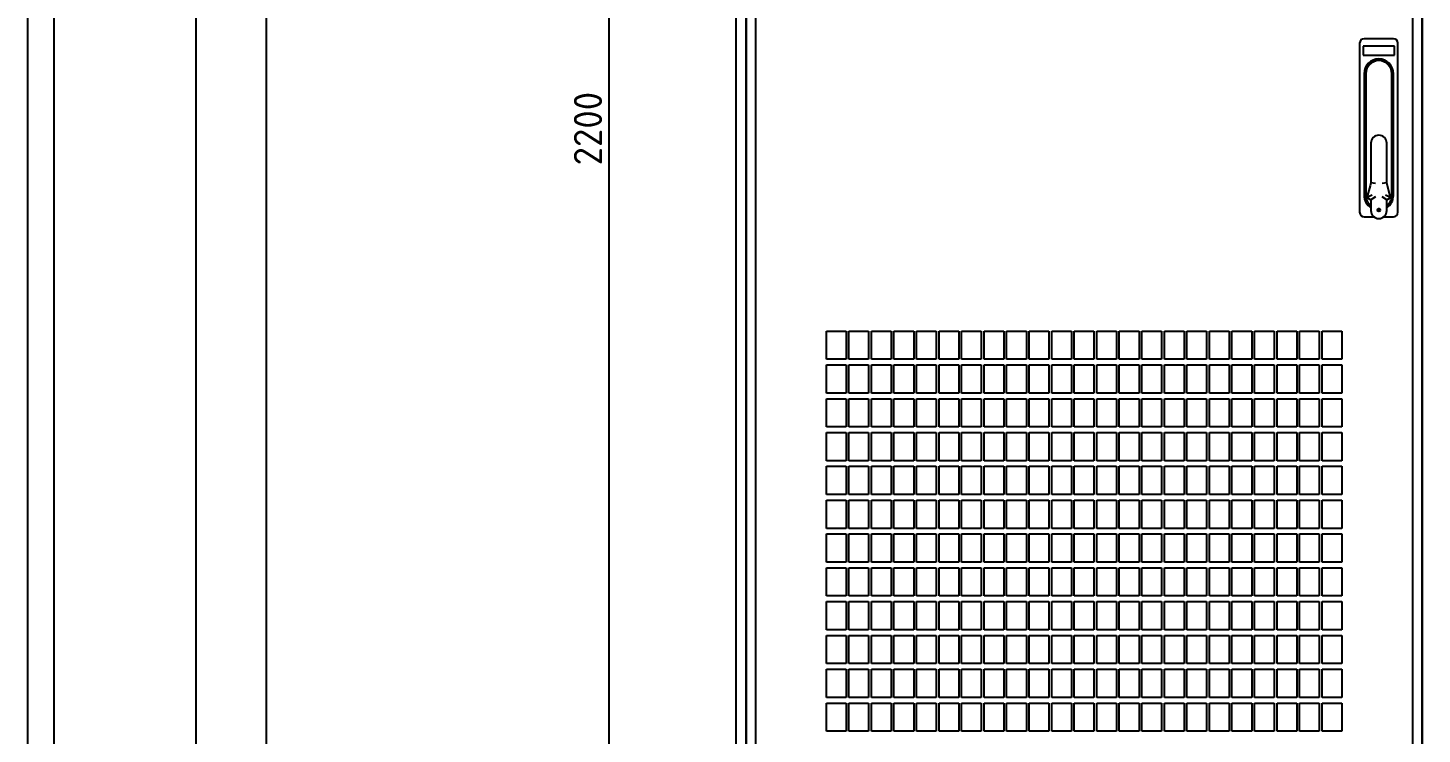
# Model space of a CAD drawing. Header units: inches. Extents: x 0 to 420, y 0 to 297.
# Drawn here: x 0.5 to 99.5, y 152 to 202.1 of the extents above; entities that cross this region are included whole.
import ezdxf
from ezdxf.enums import TextEntityAlignment as Align

# ---------------------------------------------------------------- set-up
doc = ezdxf.new("R2010")
doc.units = ezdxf.units.IN
doc.layers.add('Default', color=7, linetype='Continuous')
doc.layers.add('DV1_Default', color=7, linetype='Continuous')
doc.styles.add('SEACAD_seiso_ttf', font='seiso.ttf', dxfattribs={"height": 2})
doc.dimstyles.new('ISO', dxfattribs={"dimtxt": 2, "dimasz": 2, "dimexe": 1, "dimexo": 0, "dimgap": 1, "dimtad": 1, "dimlfac": 12.5, "dimtxsty": 'SEACAD_seiso_ttf', "dimblk1": '_SE_FILLED', "dimblk2": '_SE_FILLED', "dimsah": 1, "dimcen": 1, "dimclrd": 7, "dimclre": 7, "dimclrt": 7, "dimadec": 0, "dimazin": 0, "dimtfac": 1, "dimtmove": 0, "dimatfit": 3, "dimfxl": 1, "dimtolj": 1, "dimarcsym": 0})

# ---------------------------------------------------------------- blocks, each defined once
blk = doc.blocks.new('SE')
at = {"layer": 'DV1_Default', "color": 7, "linetype": 'Continuous', "ltscale": 25.4}
for p, q in [((50.755, 282.384), (50.755, 107.104)), ((51.475, 282.384), (51.475, 107.104)), ((51.475, 282.384), (51.475, 107.104)), ((51.475, 282.384), (51.475, 107.104)), ((51.475, 282.384), (51.475, 107.104)), ((51.475, 282.384), (51.475, 107.104)), ((51.475, 282.384), (51.475, 123.104)), ((51.475, 107.104), (51.475, 282.384)), ((51.475, 282.384), (51.475, 107.104)), ((51.475, 282.384), (51.475, 107.104)), ((51.475, 282.384), (51.475, 107.104)), ((51.475, 282.384), (51.475, 107.104)), ((51.475, 282.384), (51.475, 107.104)), ((51.475, 282.384), (51.475, 107.104)), ((51.475, 282.384), (51.475, 123.104)), ((51.475, 107.104), (51.475, 282.384)), ((51.475, 282.384), (51.475, 107.104)), ((51.475, 107.104), (51.475, 282.384)), ((51.475, 107.104), (51.475, 282.384)), ((51.475, 107.104), (51.475, 282.384)), ((51.475, 282.384), (51.475, 107.104)), ((51.475, 282.384), (51.475, 107.104)), ((51.475, 282.384), (51.475, 107.104)), ((51.475, 282.384), (51.475, 123.104)), ((51.475, 107.104), (51.475, 282.384)), ((51.475, 282.384), (51.475, 107.104)), ((51.475, 107.104), (51.475, 282.384)), ((99.475, 107.104), (99.475, 282.384)), ((99.475, 282.384), (99.475, 107.104)), ((51.475, 107.104), (51.475, 266.384)), ((51.475, 107.104), (51.475, 266.384)), ((51.475, 107.104), (51.475, 266.384)), ((51.475, 107.104), (51.475, 266.384)), ((51.475, 107.104), (51.475, 266.384)), ((51.475, 107.104), (51.475, 266.384)), ((51.475, 107.104), (51.475, 266.384)), ((51.475, 107.104), (51.475, 266.384)), ((51.475, 107.104), (51.475, 266.384)), ((51.475, 107.104), (51.475, 266.384)), ((51.475, 107.104), (51.475, 266.384)), ((51.475, 107.104), (51.475, 266.384)), ((51.475, 107.104), (51.475, 266.384)), ((51.475, 107.104), (51.475, 266.384)), ((51.475, 107.104), (51.475, 266.384)), ((51.475, 107.104), (51.475, 266.384)), ((51.475, 107.104), (51.475, 266.384)), ((51.475, 107.104), (51.475, 266.384)), ((51.475, 107.104), (51.475, 266.384)), ((99.475, 107.104), (99.475, 266.384)), ((52.155, 112.144), (52.155, 261.344)), ((98.795, 261.344), (98.795, 112.144)), ((95.039, 201.008), (95.039, 189.008)), ((97.439, 201.328), (95.359, 201.328)), ((97.759, 189.008), (97.759, 201.008)), ((97.519, 200.788), (95.279, 200.788)), ((95.279, 200.788), (95.279, 200.148)), ((95.279, 200.148), (97.519, 200.148)), ((97.519, 200.148), (97.519, 200.788)), ((95.359, 198.848), (95.359, 190.208)), ((95.479, 198.848), (95.479, 190.208)), ((97.319, 190.208), (97.319, 198.848)), ((97.439, 190.208), (97.439, 198.848)), ((95.839, 193.913), (95.839, 191.096)), ((96.959, 191.096), (96.959, 193.913)), ((95.839, 191.096), (95.783, 190.889)), ((96.159, 191.054), (95.839, 191.096)), ((96.959, 191.096), (96.639, 191.054)), ((97.014, 190.889), (96.959, 191.096)), ((95.783, 190.889), (95.559, 190.047)), ((95.934, 190.213), (95.559, 190.047)), ((96.159, 190.097), (95.839, 189.902)), ((96.959, 189.902), (96.639, 190.097)), ((97.239, 190.047), (96.863, 190.213)), ((97.239, 190.047), (97.014, 190.889)), ((95.559, 190.047), (95.839, 189.902)), ((95.839, 189.902), (95.839, 189.128)), ((96.959, 189.902), (97.239, 190.047)), ((96.959, 189.128), (96.959, 189.902)), ((95.359, 188.688), (96.052, 188.688)), ((96.745, 188.688), (97.439, 188.688)), ((57.175, 180.584), (58.575, 180.584)), ((57.175, 178.584), (57.175, 180.584)), ((58.575, 180.584), (58.575, 178.584)), ((58.775, 180.584), (60.175, 180.584)), ((58.775, 178.584), (58.775, 180.584)), ((60.175, 180.584), (60.175, 178.584)), ((60.375, 180.584), (61.775, 180.584)), ((60.375, 178.584), (60.375, 180.584)), ((61.775, 180.584), (61.775, 178.584)), ((61.975, 180.584), (63.375, 180.584)), ((61.975, 178.584), (61.975, 180.584)), ((63.375, 180.584), (63.375, 178.584)), ((63.575, 180.584), (64.975, 180.584)), ((63.575, 178.584), (63.575, 180.584)), ((64.975, 180.584), (64.975, 178.584)), ((65.175, 180.584), (66.575, 180.584)), ((65.175, 178.584), (65.175, 180.584)), ((66.575, 180.584), (66.575, 178.584)), ((66.775, 180.584), (68.175, 180.584)), ((66.775, 178.584), (66.775, 180.584)), ((68.175, 180.584), (68.175, 178.584)), ((68.375, 180.584), (69.775, 180.584)), ((68.375, 178.584), (68.375, 180.584)), ((69.775, 180.584), (69.775, 178.584)), ((69.975, 180.584), (71.375, 180.584)), ((69.975, 178.584), (69.975, 180.584)), ((71.375, 180.584), (71.375, 178.584)), ((71.575, 180.584), (72.975, 180.584)), ((71.575, 178.584), (71.575, 180.584)), ((72.975, 180.584), (72.975, 178.584)), ((73.175, 180.584), (74.575, 180.584)), ((73.175, 178.584), (73.175, 180.584)), ((74.575, 180.584), (74.575, 178.584)), ((74.775, 180.584), (76.175, 180.584)), ((74.775, 178.584), (74.775, 180.584)), ((76.175, 180.584), (76.175, 178.584)), ((76.375, 180.584), (77.775, 180.584)), ((76.375, 178.584), (76.375, 180.584)), ((77.775, 180.584), (77.775, 178.584)), ((77.975, 180.584), (79.375, 180.584)), ((77.975, 178.584), (77.975, 180.584)), ((79.375, 180.584), (79.375, 178.584)), ((79.575, 180.584), (80.975, 180.584)), ((79.575, 178.584), (79.575, 180.584)), ((80.975, 180.584), (80.975, 178.584)), ((81.175, 180.584), (82.575, 180.584)), ((81.175, 178.584), (81.175, 180.584)), ((82.575, 180.584), (82.575, 178.584)), ((82.775, 180.584), (84.175, 180.584)), ((82.775, 178.584), (82.775, 180.584)), ((84.175, 180.584), (84.175, 178.584)), ((84.375, 180.584), (85.775, 180.584)), ((84.375, 178.584), (84.375, 180.584)), ((85.775, 180.584), (85.775, 178.584)), ((85.975, 180.584), (87.375, 180.584)), ((85.975, 178.584), (85.975, 180.584)), ((87.375, 180.584), (87.375, 178.584)), ((87.575, 180.584), (88.975, 180.584)), ((87.575, 178.584), (87.575, 180.584)), ((88.975, 180.584), (88.975, 178.584)), ((89.175, 180.584), (90.575, 180.584)), ((89.175, 178.584), (89.175, 180.584)), ((90.575, 180.584), (90.575, 178.584)), ((90.775, 180.584), (92.175, 180.584)), ((90.775, 178.584), (90.775, 180.584)), ((92.175, 180.584), (92.175, 178.584)), ((92.375, 180.584), (93.775, 180.584)), ((92.375, 178.584), (92.375, 180.584)), ((93.775, 180.584), (93.775, 178.584)), ((58.575, 178.584), (57.175, 178.584)), ((60.175, 178.584), (58.775, 178.584)), ((61.775, 178.584), (60.375, 178.584)), ((63.375, 178.584), (61.975, 178.584)), ((64.975, 178.584), (63.575, 178.584)), ((66.575, 178.584), (65.175, 178.584)), ((68.175, 178.584), (66.775, 178.584)), ((69.775, 178.584), (68.375, 178.584)), ((71.375, 178.584), (69.975, 178.584)), ((72.975, 178.584), (71.575, 178.584)), ((74.575, 178.584), (73.175, 178.584)), ((76.175, 178.584), (74.775, 178.584)), ((77.775, 178.584), (76.375, 178.584)), ((79.375, 178.584), (77.975, 178.584)), ((80.975, 178.584), (79.575, 178.584)), ((82.575, 178.584), (81.175, 178.584)), ((84.175, 178.584), (82.775, 178.584)), ((85.775, 178.584), (84.375, 178.584)), ((87.375, 178.584), (85.975, 178.584)), ((88.975, 178.584), (87.575, 178.584)), ((90.575, 178.584), (89.175, 178.584)), ((92.175, 178.584), (90.775, 178.584)), ((93.775, 178.584), (92.375, 178.584)), ((57.175, 178.184), (58.575, 178.184)), ((57.175, 176.184), (57.175, 178.184)), ((58.575, 178.184), (58.575, 176.184)), ((58.775, 178.184), (60.175, 178.184)), ((58.775, 176.184), (58.775, 178.184)), ((60.175, 178.184), (60.175, 176.184)), ((60.375, 178.184), (61.775, 178.184)), ((60.375, 176.184), (60.375, 178.184)), ((61.775, 178.184), (61.775, 176.184)), ((61.975, 178.184), (63.375, 178.184)), ((61.975, 176.184), (61.975, 178.184)), ((63.375, 178.184), (63.375, 176.184)), ((63.575, 178.184), (64.975, 178.184)), ((63.575, 176.184), (63.575, 178.184)), ((64.975, 178.184), (64.975, 176.184)), ((65.175, 178.184), (66.575, 178.184)), ((65.175, 176.184), (65.175, 178.184)), ((66.575, 178.184), (66.575, 176.184)), ((66.775, 178.184), (68.175, 178.184)), ((66.775, 176.184), (66.775, 178.184)), ((68.175, 178.184), (68.175, 176.184)), ((68.375, 178.184), (69.775, 178.184)), ((68.375, 176.184), (68.375, 178.184)), ((69.775, 178.184), (69.775, 176.184)), ((69.975, 178.184), (71.375, 178.184)), ((69.975, 176.184), (69.975, 178.184)), ((71.375, 178.184), (71.375, 176.184)), ((71.575, 178.184), (72.975, 178.184)), ((71.575, 176.184), (71.575, 178.184)), ((72.975, 178.184), (72.975, 176.184)), ((73.175, 178.184), (74.575, 178.184)), ((73.175, 176.184), (73.175, 178.184)), ((74.575, 178.184), (74.575, 176.184)), ((74.775, 178.184), (76.175, 178.184)), ((74.775, 176.184), (74.775, 178.184)), ((76.175, 178.184), (76.175, 176.184)), ((76.375, 178.184), (77.775, 178.184)), ((76.375, 176.184), (76.375, 178.184)), ((77.775, 178.184), (77.775, 176.184)), ((77.975, 178.184), (79.375, 178.184)), ((77.975, 176.184), (77.975, 178.184)), ((79.375, 178.184), (79.375, 176.184)), ((79.575, 178.184), (80.975, 178.184)), ((79.575, 176.184), (79.575, 178.184)), ((80.975, 178.184), (80.975, 176.184)), ((81.175, 178.184), (82.575, 178.184)), ((81.175, 176.184), (81.175, 178.184)), ((82.575, 178.184), (82.575, 176.184)), ((82.775, 178.184), (84.175, 178.184)), ((82.775, 176.184), (82.775, 178.184)), ((84.175, 178.184), (84.175, 176.184)), ((84.375, 178.184), (85.775, 178.184)), ((84.375, 176.184), (84.375, 178.184)), ((85.775, 178.184), (85.775, 176.184)), ((85.975, 178.184), (87.375, 178.184)), ((85.975, 176.184), (85.975, 178.184)), ((87.375, 178.184), (87.375, 176.184)), ((87.575, 178.184), (88.975, 178.184)), ((87.575, 176.184), (87.575, 178.184)), ((88.975, 178.184), (88.975, 176.184)), ((89.175, 178.184), (90.575, 178.184)), ((89.175, 176.184), (89.175, 178.184)), ((90.575, 178.184), (90.575, 176.184)), ((90.775, 178.184), (92.175, 178.184)), ((90.775, 176.184), (90.775, 178.184)), ((92.175, 178.184), (92.175, 176.184)), ((92.375, 178.184), (93.775, 178.184)), ((92.375, 176.184), (92.375, 178.184)), ((93.775, 178.184), (93.775, 176.184)), ((58.575, 176.184), (57.175, 176.184)), ((57.175, 175.784), (58.575, 175.784)), ((57.175, 173.784), (57.175, 175.784)), ((58.575, 175.784), (58.575, 173.784)), ((60.175, 176.184), (58.775, 176.184)), ((58.775, 175.784), (60.175, 175.784)), ((58.775, 173.784), (58.775, 175.784)), ((60.175, 175.784), (60.175, 173.784)), ((61.775, 176.184), (60.375, 176.184)), ((60.375, 175.784), (61.775, 175.784)), ((60.375, 173.784), (60.375, 175.784)), ((61.775, 175.784), (61.775, 173.784)), ((63.375, 176.184), (61.975, 176.184)), ((61.975, 175.784), (63.375, 175.784)), ((61.975, 173.784), (61.975, 175.784)), ((63.375, 175.784), (63.375, 173.784)), ((64.975, 176.184), (63.575, 176.184)), ((63.575, 175.784), (64.975, 175.784)), ((63.575, 173.784), (63.575, 175.784)), ((64.975, 175.784), (64.975, 173.784)), ((66.575, 176.184), (65.175, 176.184)), ((65.175, 175.784), (66.575, 175.784)), ((65.175, 173.784), (65.175, 175.784)), ((66.575, 175.784), (66.575, 173.784)), ((68.175, 176.184), (66.775, 176.184)), ((66.775, 175.784), (68.175, 175.784)), ((66.775, 173.784), (66.775, 175.784)), ((68.175, 175.784), (68.175, 173.784)), ((69.775, 176.184), (68.375, 176.184)), ((68.375, 175.784), (69.775, 175.784)), ((68.375, 173.784), (68.375, 175.784)), ((69.775, 175.784), (69.775, 173.784)), ((71.375, 176.184), (69.975, 176.184)), ((69.975, 175.784), (71.375, 175.784)), ((69.975, 173.784), (69.975, 175.784)), ((71.375, 175.784), (71.375, 173.784)), ((72.975, 176.184), (71.575, 176.184)), ((71.575, 175.784), (72.975, 175.784)), ((71.575, 173.784), (71.575, 175.784)), ((72.975, 175.784), (72.975, 173.784)), ((74.575, 176.184), (73.175, 176.184)), ((73.175, 175.784), (74.575, 175.784)), ((73.175, 173.784), (73.175, 175.784)), ((74.575, 175.784), (74.575, 173.784)), ((76.175, 176.184), (74.775, 176.184)), ((74.775, 175.784), (76.175, 175.784)), ((74.775, 173.784), (74.775, 175.784)), ((76.175, 175.784), (76.175, 173.784)), ((77.775, 176.184), (76.375, 176.184)), ((76.375, 175.784), (77.775, 175.784)), ((76.375, 173.784), (76.375, 175.784)), ((77.775, 175.784), (77.775, 173.784)), ((79.375, 176.184), (77.975, 176.184)), ((77.975, 175.784), (79.375, 175.784)), ((77.975, 173.784), (77.975, 175.784)), ((79.375, 175.784), (79.375, 173.784)), ((80.975, 176.184), (79.575, 176.184)), ((79.575, 175.784), (80.975, 175.784)), ((79.575, 173.784), (79.575, 175.784)), ((80.975, 175.784), (80.975, 173.784)), ((82.575, 176.184), (81.175, 176.184)), ((81.175, 175.784), (82.575, 175.784)), ((81.175, 173.784), (81.175, 175.784)), ((82.575, 175.784), (82.575, 173.784)), ((84.175, 176.184), (82.775, 176.184)), ((82.775, 175.784), (84.175, 175.784)), ((82.775, 173.784), (82.775, 175.784)), ((84.175, 175.784), (84.175, 173.784)), ((85.775, 176.184), (84.375, 176.184)), ((84.375, 175.784), (85.775, 175.784)), ((84.375, 173.784), (84.375, 175.784)), ((85.775, 175.784), (85.775, 173.784)), ((87.375, 176.184), (85.975, 176.184)), ((85.975, 175.784), (87.375, 175.784)), ((85.975, 173.784), (85.975, 175.784)), ((87.375, 175.784), (87.375, 173.784)), ((88.975, 176.184), (87.575, 176.184)), ((87.575, 175.784), (88.975, 175.784)), ((87.575, 173.784), (87.575, 175.784)), ((88.975, 175.784), (88.975, 173.784)), ((90.575, 176.184), (89.175, 176.184)), ((89.175, 175.784), (90.575, 175.784)), ((89.175, 173.784), (89.175, 175.784)), ((90.575, 175.784), (90.575, 173.784)), ((92.175, 176.184), (90.775, 176.184)), ((90.775, 175.784), (92.175, 175.784)), ((90.775, 173.784), (90.775, 175.784)), ((92.175, 175.784), (92.175, 173.784)), ((93.775, 176.184), (92.375, 176.184)), ((92.375, 175.784), (93.775, 175.784)), ((92.375, 173.784), (92.375, 175.784)), ((93.775, 175.784), (93.775, 173.784)), ((58.575, 173.784), (57.175, 173.784)), ((57.175, 173.384), (58.575, 173.384)), ((57.175, 171.384), (57.175, 173.384)), ((58.575, 173.384), (58.575, 171.384)), ((60.175, 173.784), (58.775, 173.784)), ((58.775, 173.384), (60.175, 173.384)), ((58.775, 171.384), (58.775, 173.384)), ((60.175, 173.384), (60.175, 171.384)), ((61.775, 173.784), (60.375, 173.784)), ((60.375, 173.384), (61.775, 173.384)), ((60.375, 171.384), (60.375, 173.384)), ((61.775, 173.384), (61.775, 171.384)), ((63.375, 173.784), (61.975, 173.784)), ((61.975, 173.384), (63.375, 173.384)), ((61.975, 171.384), (61.975, 173.384)), ((63.375, 173.384), (63.375, 171.384)), ((64.975, 173.784), (63.575, 173.784)), ((63.575, 173.384), (64.975, 173.384)), ((63.575, 171.384), (63.575, 173.384)), ((64.975, 173.384), (64.975, 171.384)), ((66.575, 173.784), (65.175, 173.784)), ((65.175, 173.384), (66.575, 173.384)), ((65.175, 171.384), (65.175, 173.384)), ((66.575, 173.384), (66.575, 171.384)), ((68.175, 173.784), (66.775, 173.784)), ((66.775, 173.384), (68.175, 173.384)), ((66.775, 171.384), (66.775, 173.384)), ((68.175, 173.384), (68.175, 171.384)), ((69.775, 173.784), (68.375, 173.784)), ((68.375, 173.384), (69.775, 173.384)), ((68.375, 171.384), (68.375, 173.384)), ((69.775, 173.384), (69.775, 171.384)), ((71.375, 173.784), (69.975, 173.784)), ((69.975, 173.384), (71.375, 173.384)), ((69.975, 171.384), (69.975, 173.384)), ((71.375, 173.384), (71.375, 171.384)), ((72.975, 173.784), (71.575, 173.784)), ((71.575, 173.384), (72.975, 173.384)), ((71.575, 171.384), (71.575, 173.384)), ((72.975, 173.384), (72.975, 171.384)), ((74.575, 173.784), (73.175, 173.784)), ((73.175, 173.384), (74.575, 173.384)), ((73.175, 171.384), (73.175, 173.384)), ((74.575, 173.384), (74.575, 171.384)), ((76.175, 173.784), (74.775, 173.784)), ((74.775, 173.384), (76.175, 173.384)), ((74.775, 171.384), (74.775, 173.384)), ((76.175, 173.384), (76.175, 171.384)), ((77.775, 173.784), (76.375, 173.784)), ((76.375, 173.384), (77.775, 173.384)), ((76.375, 171.384), (76.375, 173.384)), ((77.775, 173.384), (77.775, 171.384)), ((79.375, 173.784), (77.975, 173.784)), ((77.975, 173.384), (79.375, 173.384)), ((77.975, 171.384), (77.975, 173.384)), ((79.375, 173.384), (79.375, 171.384)), ((80.975, 173.784), (79.575, 173.784)), ((79.575, 173.384), (80.975, 173.384)), ((79.575, 171.384), (79.575, 173.384)), ((80.975, 173.384), (80.975, 171.384)), ((82.575, 173.784), (81.175, 173.784)), ((81.175, 173.384), (82.575, 173.384)), ((81.175, 171.384), (81.175, 173.384)), ((82.575, 173.384), (82.575, 171.384)), ((84.175, 173.784), (82.775, 173.784)), ((82.775, 173.384), (84.175, 173.384)), ((82.775, 171.384), (82.775, 173.384)), ((84.175, 173.384), (84.175, 171.384)), ((85.775, 173.784), (84.375, 173.784)), ((84.375, 173.384), (85.775, 173.384)), ((84.375, 171.384), (84.375, 173.384)), ((85.775, 173.384), (85.775, 171.384)), ((87.375, 173.784), (85.975, 173.784)), ((85.975, 173.384), (87.375, 173.384)), ((85.975, 171.384), (85.975, 173.384)), ((87.375, 173.384), (87.375, 171.384)), ((88.975, 173.784), (87.575, 173.784)), ((87.575, 173.384), (88.975, 173.384)), ((87.575, 171.384), (87.575, 173.384)), ((88.975, 173.384), (88.975, 171.384)), ((90.575, 173.784), (89.175, 173.784)), ((89.175, 173.384), (90.575, 173.384)), ((89.175, 171.384), (89.175, 173.384)), ((90.575, 173.384), (90.575, 171.384)), ((92.175, 173.784), (90.775, 173.784)), ((90.775, 173.384), (92.175, 173.384)), ((90.775, 171.384), (90.775, 173.384)), ((92.175, 173.384), (92.175, 171.384)), ((93.775, 173.784), (92.375, 173.784)), ((92.375, 173.384), (93.775, 173.384)), ((92.375, 171.384), (92.375, 173.384)), ((93.775, 173.384), (93.775, 171.384)), ((58.575, 171.384), (57.175, 171.384)), ((60.175, 171.384), (58.775, 171.384)), ((61.775, 171.384), (60.375, 171.384)), ((63.375, 171.384), (61.975, 171.384)), ((64.975, 171.384), (63.575, 171.384)), ((66.575, 171.384), (65.175, 171.384)), ((68.175, 171.384), (66.775, 171.384)), ((69.775, 171.384), (68.375, 171.384)), ((71.375, 171.384), (69.975, 171.384)), ((72.975, 171.384), (71.575, 171.384)), ((74.575, 171.384), (73.175, 171.384)), ((76.175, 171.384), (74.775, 171.384)), ((77.775, 171.384), (76.375, 171.384)), ((79.375, 171.384), (77.975, 171.384)), ((80.975, 171.384), (79.575, 171.384)), ((82.575, 171.384), (81.175, 171.384)), ((84.175, 171.384), (82.775, 171.384)), ((85.775, 171.384), (84.375, 171.384)), ((87.375, 171.384), (85.975, 171.384)), ((88.975, 171.384), (87.575, 171.384)), ((90.575, 171.384), (89.175, 171.384)), ((92.175, 171.384), (90.775, 171.384)), ((93.775, 171.384), (92.375, 171.384)), ((57.175, 170.984), (58.575, 170.984)), ((57.175, 168.984), (57.175, 170.984)), ((58.575, 170.984), (58.575, 168.984)), ((58.775, 170.984), (60.175, 170.984)), ((58.775, 168.984), (58.775, 170.984)), ((60.175, 170.984), (60.175, 168.984)), ((60.375, 170.984), (61.775, 170.984)), ((60.375, 168.984), (60.375, 170.984)), ((61.775, 170.984), (61.775, 168.984)), ((61.975, 170.984), (63.375, 170.984)), ((61.975, 168.984), (61.975, 170.984)), ((63.375, 170.984), (63.375, 168.984)), ((63.575, 170.984), (64.975, 170.984)), ((63.575, 168.984), (63.575, 170.984)), ((64.975, 170.984), (64.975, 168.984)), ((65.175, 170.984), (66.575, 170.984)), ((65.175, 168.984), (65.175, 170.984)), ((66.575, 170.984), (66.575, 168.984)), ((66.775, 170.984), (68.175, 170.984)), ((66.775, 168.984), (66.775, 170.984)), ((68.175, 170.984), (68.175, 168.984)), ((68.375, 170.984), (69.775, 170.984)), ((68.375, 168.984), (68.375, 170.984)), ((69.775, 170.984), (69.775, 168.984)), ((69.975, 170.984), (71.375, 170.984)), ((69.975, 168.984), (69.975, 170.984)), ((71.375, 170.984), (71.375, 168.984)), ((71.575, 170.984), (72.975, 170.984)), ((71.575, 168.984), (71.575, 170.984)), ((72.975, 170.984), (72.975, 168.984)), ((73.175, 170.984), (74.575, 170.984)), ((73.175, 168.984), (73.175, 170.984)), ((74.575, 170.984), (74.575, 168.984)), ((74.775, 170.984), (76.175, 170.984)), ((74.775, 168.984), (74.775, 170.984)), ((76.175, 170.984), (76.175, 168.984)), ((76.375, 170.984), (77.775, 170.984)), ((76.375, 168.984), (76.375, 170.984)), ((77.775, 170.984), (77.775, 168.984)), ((77.975, 170.984), (79.375, 170.984)), ((77.975, 168.984), (77.975, 170.984)), ((79.375, 170.984), (79.375, 168.984)), ((79.575, 170.984), (80.975, 170.984)), ((79.575, 168.984), (79.575, 170.984)), ((80.975, 170.984), (80.975, 168.984)), ((81.175, 170.984), (82.575, 170.984)), ((81.175, 168.984), (81.175, 170.984)), ((82.575, 170.984), (82.575, 168.984)), ((82.775, 170.984), (84.175, 170.984)), ((82.775, 168.984), (82.775, 170.984)), ((84.175, 170.984), (84.175, 168.984)), ((84.375, 170.984), (85.775, 170.984)), ((84.375, 168.984), (84.375, 170.984)), ((85.775, 170.984), (85.775, 168.984)), ((85.975, 170.984), (87.375, 170.984)), ((85.975, 168.984), (85.975, 170.984)), ((87.375, 170.984), (87.375, 168.984)), ((87.575, 170.984), (88.975, 170.984)), ((87.575, 168.984), (87.575, 170.984)), ((88.975, 170.984), (88.975, 168.984)), ((89.175, 170.984), (90.575, 170.984)), ((89.175, 168.984), (89.175, 170.984)), ((90.575, 170.984), (90.575, 168.984)), ((90.775, 170.984), (92.175, 170.984)), ((90.775, 168.984), (90.775, 170.984)), ((92.175, 170.984), (92.175, 168.984)), ((92.375, 170.984), (93.775, 170.984)), ((92.375, 168.984), (92.375, 170.984)), ((93.775, 170.984), (93.775, 168.984)), ((58.575, 168.984), (57.175, 168.984)), ((57.175, 168.584), (58.575, 168.584)), ((57.175, 166.584), (57.175, 168.584)), ((58.575, 168.584), (58.575, 166.584)), ((60.175, 168.984), (58.775, 168.984)), ((58.775, 168.584), (60.175, 168.584)), ((58.775, 166.584), (58.775, 168.584)), ((60.175, 168.584), (60.175, 166.584)), ((61.775, 168.984), (60.375, 168.984)), ((60.375, 168.584), (61.775, 168.584)), ((60.375, 166.584), (60.375, 168.584)), ((61.775, 168.584), (61.775, 166.584)), ((63.375, 168.984), (61.975, 168.984)), ((61.975, 168.584), (63.375, 168.584)), ((61.975, 166.584), (61.975, 168.584)), ((63.375, 168.584), (63.375, 166.584)), ((64.975, 168.984), (63.575, 168.984)), ((63.575, 168.584), (64.975, 168.584)), ((63.575, 166.584), (63.575, 168.584)), ((64.975, 168.584), (64.975, 166.584)), ((66.575, 168.984), (65.175, 168.984)), ((65.175, 168.584), (66.575, 168.584)), ((65.175, 166.584), (65.175, 168.584)), ((66.575, 168.584), (66.575, 166.584)), ((68.175, 168.984), (66.775, 168.984)), ((66.775, 168.584), (68.175, 168.584)), ((66.775, 166.584), (66.775, 168.584)), ((68.175, 168.584), (68.175, 166.584)), ((69.775, 168.984), (68.375, 168.984)), ((68.375, 168.584), (69.775, 168.584)), ((68.375, 166.584), (68.375, 168.584)), ((69.775, 168.584), (69.775, 166.584)), ((71.375, 168.984), (69.975, 168.984)), ((69.975, 168.584), (71.375, 168.584)), ((69.975, 166.584), (69.975, 168.584)), ((71.375, 168.584), (71.375, 166.584)), ((72.975, 168.984), (71.575, 168.984)), ((71.575, 168.584), (72.975, 168.584)), ((71.575, 166.584), (71.575, 168.584)), ((72.975, 168.584), (72.975, 166.584)), ((74.575, 168.984), (73.175, 168.984)), ((73.175, 168.584), (74.575, 168.584)), ((73.175, 166.584), (73.175, 168.584)), ((74.575, 168.584), (74.575, 166.584)), ((76.175, 168.984), (74.775, 168.984)), ((74.775, 168.584), (76.175, 168.584)), ((74.775, 166.584), (74.775, 168.584)), ((76.175, 168.584), (76.175, 166.584)), ((77.775, 168.984), (76.375, 168.984)), ((76.375, 168.584), (77.775, 168.584)), ((76.375, 166.584), (76.375, 168.584)), ((77.775, 168.584), (77.775, 166.584)), ((79.375, 168.984), (77.975, 168.984)), ((77.975, 168.584), (79.375, 168.584)), ((77.975, 166.584), (77.975, 168.584)), ((79.375, 168.584), (79.375, 166.584)), ((80.975, 168.984), (79.575, 168.984)), ((79.575, 168.584), (80.975, 168.584)), ((79.575, 166.584), (79.575, 168.584)), ((80.975, 168.584), (80.975, 166.584)), ((82.575, 168.984), (81.175, 168.984)), ((81.175, 168.584), (82.575, 168.584)), ((81.175, 166.584), (81.175, 168.584)), ((82.575, 168.584), (82.575, 166.584)), ((84.175, 168.984), (82.775, 168.984)), ((82.775, 168.584), (84.175, 168.584)), ((82.775, 166.584), (82.775, 168.584)), ((84.175, 168.584), (84.175, 166.584)), ((85.775, 168.984), (84.375, 168.984)), ((84.375, 168.584), (85.775, 168.584)), ((84.375, 166.584), (84.375, 168.584)), ((85.775, 168.584), (85.775, 166.584)), ((87.375, 168.984), (85.975, 168.984)), ((85.975, 168.584), (87.375, 168.584)), ((85.975, 166.584), (85.975, 168.584)), ((87.375, 168.584), (87.375, 166.584)), ((88.975, 168.984), (87.575, 168.984)), ((87.575, 168.584), (88.975, 168.584)), ((87.575, 166.584), (87.575, 168.584)), ((88.975, 168.584), (88.975, 166.584)), ((90.575, 168.984), (89.175, 168.984)), ((89.175, 168.584), (90.575, 168.584)), ((89.175, 166.584), (89.175, 168.584)), ((90.575, 168.584), (90.575, 166.584)), ((92.175, 168.984), (90.775, 168.984)), ((90.775, 168.584), (92.175, 168.584)), ((90.775, 166.584), (90.775, 168.584)), ((92.175, 168.584), (92.175, 166.584)), ((93.775, 168.984), (92.375, 168.984)), ((92.375, 168.584), (93.775, 168.584)), ((92.375, 166.584), (92.375, 168.584)), ((93.775, 168.584), (93.775, 166.584)), ((58.575, 166.584), (57.175, 166.584)), ((60.175, 166.584), (58.775, 166.584)), ((61.775, 166.584), (60.375, 166.584)), ((63.375, 166.584), (61.975, 166.584)), ((64.975, 166.584), (63.575, 166.584)), ((66.575, 166.584), (65.175, 166.584)), ((68.175, 166.584), (66.775, 166.584)), ((69.775, 166.584), (68.375, 166.584)), ((71.375, 166.584), (69.975, 166.584)), ((72.975, 166.584), (71.575, 166.584)), ((74.575, 166.584), (73.175, 166.584)), ((76.175, 166.584), (74.775, 166.584)), ((77.775, 166.584), (76.375, 166.584)), ((79.375, 166.584), (77.975, 166.584)), ((80.975, 166.584), (79.575, 166.584)), ((82.575, 166.584), (81.175, 166.584)), ((84.175, 166.584), (82.775, 166.584)), ((85.775, 166.584), (84.375, 166.584)), ((87.375, 166.584), (85.975, 166.584)), ((88.975, 166.584), (87.575, 166.584)), ((90.575, 166.584), (89.175, 166.584)), ((92.175, 166.584), (90.775, 166.584)), ((93.775, 166.584), (92.375, 166.584)), ((57.175, 166.184), (58.575, 166.184)), ((57.175, 164.184), (57.175, 166.184)), ((58.575, 166.184), (58.575, 164.184)), ((58.775, 166.184), (60.175, 166.184)), ((58.775, 164.184), (58.775, 166.184)), ((60.175, 166.184), (60.175, 164.184)), ((60.375, 166.184), (61.775, 166.184)), ((60.375, 164.184), (60.375, 166.184)), ((61.775, 166.184), (61.775, 164.184)), ((61.975, 166.184), (63.375, 166.184)), ((61.975, 164.184), (61.975, 166.184)), ((63.375, 166.184), (63.375, 164.184)), ((63.575, 166.184), (64.975, 166.184)), ((63.575, 164.184), (63.575, 166.184)), ((64.975, 166.184), (64.975, 164.184)), ((65.175, 166.184), (66.575, 166.184)), ((65.175, 164.184), (65.175, 166.184)), ((66.575, 166.184), (66.575, 164.184)), ((66.775, 166.184), (68.175, 166.184)), ((66.775, 164.184), (66.775, 166.184)), ((68.175, 166.184), (68.175, 164.184)), ((68.375, 166.184), (69.775, 166.184)), ((68.375, 164.184), (68.375, 166.184)), ((69.775, 166.184), (69.775, 164.184)), ((69.975, 166.184), (71.375, 166.184)), ((69.975, 164.184), (69.975, 166.184)), ((71.375, 166.184), (71.375, 164.184)), ((71.575, 166.184), (72.975, 166.184)), ((71.575, 164.184), (71.575, 166.184)), ((72.975, 166.184), (72.975, 164.184)), ((73.175, 166.184), (74.575, 166.184)), ((73.175, 164.184), (73.175, 166.184)), ((74.575, 166.184), (74.575, 164.184)), ((74.775, 166.184), (76.175, 166.184)), ((74.775, 164.184), (74.775, 166.184)), ((76.175, 166.184), (76.175, 164.184)), ((76.375, 166.184), (77.775, 166.184)), ((76.375, 164.184), (76.375, 166.184)), ((77.775, 166.184), (77.775, 164.184)), ((77.975, 166.184), (79.375, 166.184)), ((77.975, 164.184), (77.975, 166.184)), ((79.375, 166.184), (79.375, 164.184)), ((79.575, 166.184), (80.975, 166.184)), ((79.575, 164.184), (79.575, 166.184)), ((80.975, 166.184), (80.975, 164.184)), ((81.175, 166.184), (82.575, 166.184)), ((81.175, 164.184), (81.175, 166.184)), ((82.575, 166.184), (82.575, 164.184)), ((82.775, 166.184), (84.175, 166.184)), ((82.775, 164.184), (82.775, 166.184)), ((84.175, 166.184), (84.175, 164.184)), ((84.375, 166.184), (85.775, 166.184)), ((84.375, 164.184), (84.375, 166.184)), ((85.775, 166.184), (85.775, 164.184)), ((85.975, 166.184), (87.375, 166.184)), ((85.975, 164.184), (85.975, 166.184)), ((87.375, 166.184), (87.375, 164.184)), ((87.575, 166.184), (88.975, 166.184)), ((87.575, 164.184), (87.575, 166.184)), ((88.975, 166.184), (88.975, 164.184)), ((89.175, 166.184), (90.575, 166.184)), ((89.175, 164.184), (89.175, 166.184)), ((90.575, 166.184), (90.575, 164.184)), ((90.775, 166.184), (92.175, 166.184)), ((90.775, 164.184), (90.775, 166.184)), ((92.175, 166.184), (92.175, 164.184)), ((92.375, 166.184), (93.775, 166.184)), ((92.375, 164.184), (92.375, 166.184)), ((93.775, 166.184), (93.775, 164.184)), ((58.575, 164.184), (57.175, 164.184)), ((57.175, 163.784), (58.575, 163.784)), ((57.175, 161.784), (57.175, 163.784)), ((58.575, 163.784), (58.575, 161.784)), ((60.175, 164.184), (58.775, 164.184)), ((58.775, 163.784), (60.175, 163.784)), ((58.775, 161.784), (58.775, 163.784)), ((60.175, 163.784), (60.175, 161.784)), ((61.775, 164.184), (60.375, 164.184)), ((60.375, 163.784), (61.775, 163.784)), ((60.375, 161.784), (60.375, 163.784)), ((61.775, 163.784), (61.775, 161.784)), ((63.375, 164.184), (61.975, 164.184)), ((61.975, 163.784), (63.375, 163.784)), ((61.975, 161.784), (61.975, 163.784)), ((63.375, 163.784), (63.375, 161.784)), ((64.975, 164.184), (63.575, 164.184)), ((63.575, 163.784), (64.975, 163.784)), ((63.575, 161.784), (63.575, 163.784)), ((64.975, 163.784), (64.975, 161.784)), ((66.575, 164.184), (65.175, 164.184)), ((65.175, 163.784), (66.575, 163.784)), ((65.175, 161.784), (65.175, 163.784)), ((66.575, 163.784), (66.575, 161.784)), ((68.175, 164.184), (66.775, 164.184)), ((66.775, 163.784), (68.175, 163.784)), ((66.775, 161.784), (66.775, 163.784)), ((68.175, 163.784), (68.175, 161.784)), ((69.775, 164.184), (68.375, 164.184)), ((68.375, 163.784), (69.775, 163.784)), ((68.375, 161.784), (68.375, 163.784)), ((69.775, 163.784), (69.775, 161.784)), ((71.375, 164.184), (69.975, 164.184)), ((69.975, 163.784), (71.375, 163.784)), ((69.975, 161.784), (69.975, 163.784)), ((71.375, 163.784), (71.375, 161.784)), ((72.975, 164.184), (71.575, 164.184)), ((71.575, 163.784), (72.975, 163.784)), ((71.575, 161.784), (71.575, 163.784)), ((72.975, 163.784), (72.975, 161.784)), ((74.575, 164.184), (73.175, 164.184)), ((73.175, 163.784), (74.575, 163.784)), ((73.175, 161.784), (73.175, 163.784)), ((74.575, 163.784), (74.575, 161.784)), ((76.175, 164.184), (74.775, 164.184)), ((74.775, 163.784), (76.175, 163.784)), ((74.775, 161.784), (74.775, 163.784)), ((76.175, 163.784), (76.175, 161.784)), ((77.775, 164.184), (76.375, 164.184)), ((76.375, 163.784), (77.775, 163.784)), ((76.375, 161.784), (76.375, 163.784)), ((77.775, 163.784), (77.775, 161.784)), ((79.375, 164.184), (77.975, 164.184)), ((77.975, 163.784), (79.375, 163.784)), ((77.975, 161.784), (77.975, 163.784)), ((79.375, 163.784), (79.375, 161.784)), ((80.975, 164.184), (79.575, 164.184)), ((79.575, 163.784), (80.975, 163.784)), ((79.575, 161.784), (79.575, 163.784)), ((80.975, 163.784), (80.975, 161.784)), ((82.575, 164.184), (81.175, 164.184)), ((81.175, 163.784), (82.575, 163.784)), ((81.175, 161.784), (81.175, 163.784)), ((82.575, 163.784), (82.575, 161.784)), ((84.175, 164.184), (82.775, 164.184)), ((82.775, 163.784), (84.175, 163.784)), ((82.775, 161.784), (82.775, 163.784)), ((84.175, 163.784), (84.175, 161.784)), ((85.775, 164.184), (84.375, 164.184)), ((84.375, 163.784), (85.775, 163.784)), ((84.375, 161.784), (84.375, 163.784)), ((85.775, 163.784), (85.775, 161.784)), ((87.375, 164.184), (85.975, 164.184)), ((85.975, 163.784), (87.375, 163.784)), ((85.975, 161.784), (85.975, 163.784)), ((87.375, 163.784), (87.375, 161.784)), ((88.975, 164.184), (87.575, 164.184)), ((87.575, 163.784), (88.975, 163.784)), ((87.575, 161.784), (87.575, 163.784)), ((88.975, 163.784), (88.975, 161.784)), ((90.575, 164.184), (89.175, 164.184)), ((89.175, 163.784), (90.575, 163.784)), ((89.175, 161.784), (89.175, 163.784)), ((90.575, 163.784), (90.575, 161.784)), ((92.175, 164.184), (90.775, 164.184)), ((90.775, 163.784), (92.175, 163.784)), ((90.775, 161.784), (90.775, 163.784)), ((92.175, 163.784), (92.175, 161.784)), ((93.775, 164.184), (92.375, 164.184)), ((92.375, 163.784), (93.775, 163.784)), ((92.375, 161.784), (92.375, 163.784)), ((93.775, 163.784), (93.775, 161.784)), ((58.575, 161.784), (57.175, 161.784)), ((57.175, 161.384), (58.575, 161.384)), ((57.175, 159.384), (57.175, 161.384)), ((58.575, 161.384), (58.575, 159.384)), ((60.175, 161.784), (58.775, 161.784)), ((58.775, 161.384), (60.175, 161.384)), ((58.775, 159.384), (58.775, 161.384)), ((60.175, 161.384), (60.175, 159.384)), ((61.775, 161.784), (60.375, 161.784)), ((60.375, 161.384), (61.775, 161.384)), ((60.375, 159.384), (60.375, 161.384)), ((61.775, 161.384), (61.775, 159.384)), ((63.375, 161.784), (61.975, 161.784)), ((61.975, 161.384), (63.375, 161.384)), ((61.975, 159.384), (61.975, 161.384)), ((63.375, 161.384), (63.375, 159.384)), ((64.975, 161.784), (63.575, 161.784)), ((63.575, 161.384), (64.975, 161.384)), ((63.575, 159.384), (63.575, 161.384)), ((64.975, 161.384), (64.975, 159.384)), ((66.575, 161.784), (65.175, 161.784)), ((65.175, 161.384), (66.575, 161.384)), ((65.175, 159.384), (65.175, 161.384)), ((66.575, 161.384), (66.575, 159.384)), ((68.175, 161.784), (66.775, 161.784)), ((66.775, 161.384), (68.175, 161.384)), ((66.775, 159.384), (66.775, 161.384)), ((68.175, 161.384), (68.175, 159.384)), ((69.775, 161.784), (68.375, 161.784)), ((68.375, 161.384), (69.775, 161.384)), ((68.375, 159.384), (68.375, 161.384)), ((69.775, 161.384), (69.775, 159.384)), ((71.375, 161.784), (69.975, 161.784)), ((69.975, 161.384), (71.375, 161.384)), ((69.975, 159.384), (69.975, 161.384)), ((71.375, 161.384), (71.375, 159.384)), ((72.975, 161.784), (71.575, 161.784)), ((71.575, 161.384), (72.975, 161.384)), ((71.575, 159.384), (71.575, 161.384)), ((72.975, 161.384), (72.975, 159.384)), ((74.575, 161.784), (73.175, 161.784)), ((73.175, 161.384), (74.575, 161.384)), ((73.175, 159.384), (73.175, 161.384)), ((74.575, 161.384), (74.575, 159.384)), ((76.175, 161.784), (74.775, 161.784)), ((74.775, 161.384), (76.175, 161.384)), ((74.775, 159.384), (74.775, 161.384)), ((76.175, 161.384), (76.175, 159.384)), ((77.775, 161.784), (76.375, 161.784)), ((76.375, 161.384), (77.775, 161.384)), ((76.375, 159.384), (76.375, 161.384)), ((77.775, 161.384), (77.775, 159.384)), ((79.375, 161.784), (77.975, 161.784)), ((77.975, 161.384), (79.375, 161.384)), ((77.975, 159.384), (77.975, 161.384)), ((79.375, 161.384), (79.375, 159.384)), ((80.975, 161.784), (79.575, 161.784)), ((79.575, 161.384), (80.975, 161.384)), ((79.575, 159.384), (79.575, 161.384)), ((80.975, 161.384), (80.975, 159.384)), ((82.575, 161.784), (81.175, 161.784)), ((81.175, 161.384), (82.575, 161.384)), ((81.175, 159.384), (81.175, 161.384)), ((82.575, 161.384), (82.575, 159.384)), ((84.175, 161.784), (82.775, 161.784)), ((82.775, 161.384), (84.175, 161.384)), ((82.775, 159.384), (82.775, 161.384)), ((84.175, 161.384), (84.175, 159.384)), ((85.775, 161.784), (84.375, 161.784)), ((84.375, 161.384), (85.775, 161.384)), ((84.375, 159.384), (84.375, 161.384)), ((85.775, 161.384), (85.775, 159.384)), ((87.375, 161.784), (85.975, 161.784)), ((85.975, 161.384), (87.375, 161.384)), ((85.975, 159.384), (85.975, 161.384)), ((87.375, 161.384), (87.375, 159.384)), ((88.975, 161.784), (87.575, 161.784)), ((87.575, 161.384), (88.975, 161.384)), ((87.575, 159.384), (87.575, 161.384)), ((88.975, 161.384), (88.975, 159.384)), ((90.575, 161.784), (89.175, 161.784)), ((89.175, 161.384), (90.575, 161.384)), ((89.175, 159.384), (89.175, 161.384)), ((90.575, 161.384), (90.575, 159.384)), ((92.175, 161.784), (90.775, 161.784)), ((90.775, 161.384), (92.175, 161.384)), ((90.775, 159.384), (90.775, 161.384)), ((92.175, 161.384), (92.175, 159.384)), ((93.775, 161.784), (92.375, 161.784)), ((92.375, 161.384), (93.775, 161.384)), ((92.375, 159.384), (92.375, 161.384)), ((93.775, 161.384), (93.775, 159.384)), ((58.575, 159.384), (57.175, 159.384)), ((60.175, 159.384), (58.775, 159.384)), ((61.775, 159.384), (60.375, 159.384)), ((63.375, 159.384), (61.975, 159.384)), ((64.975, 159.384), (63.575, 159.384)), ((66.575, 159.384), (65.175, 159.384)), ((68.175, 159.384), (66.775, 159.384)), ((69.775, 159.384), (68.375, 159.384)), ((71.375, 159.384), (69.975, 159.384)), ((72.975, 159.384), (71.575, 159.384)), ((74.575, 159.384), (73.175, 159.384)), ((76.175, 159.384), (74.775, 159.384)), ((77.775, 159.384), (76.375, 159.384)), ((79.375, 159.384), (77.975, 159.384)), ((80.975, 159.384), (79.575, 159.384)), ((82.575, 159.384), (81.175, 159.384)), ((84.175, 159.384), (82.775, 159.384)), ((85.775, 159.384), (84.375, 159.384)), ((87.375, 159.384), (85.975, 159.384)), ((88.975, 159.384), (87.575, 159.384)), ((90.575, 159.384), (89.175, 159.384)), ((92.175, 159.384), (90.775, 159.384)), ((93.775, 159.384), (92.375, 159.384)), ((57.175, 158.984), (58.575, 158.984)), ((57.175, 156.984), (57.175, 158.984)), ((58.575, 158.984), (58.575, 156.984)), ((58.775, 158.984), (60.175, 158.984)), ((58.775, 156.984), (58.775, 158.984)), ((60.175, 158.984), (60.175, 156.984)), ((60.375, 158.984), (61.775, 158.984)), ((60.375, 156.984), (60.375, 158.984)), ((61.775, 158.984), (61.775, 156.984)), ((61.975, 158.984), (63.375, 158.984)), ((61.975, 156.984), (61.975, 158.984)), ((63.375, 158.984), (63.375, 156.984)), ((63.575, 158.984), (64.975, 158.984)), ((63.575, 156.984), (63.575, 158.984)), ((64.975, 158.984), (64.975, 156.984)), ((65.175, 158.984), (66.575, 158.984)), ((65.175, 156.984), (65.175, 158.984)), ((66.575, 158.984), (66.575, 156.984)), ((66.775, 158.984), (68.175, 158.984)), ((66.775, 156.984), (66.775, 158.984)), ((68.175, 158.984), (68.175, 156.984)), ((68.375, 158.984), (69.775, 158.984)), ((68.375, 156.984), (68.375, 158.984)), ((69.775, 158.984), (69.775, 156.984)), ((69.975, 158.984), (71.375, 158.984)), ((69.975, 156.984), (69.975, 158.984)), ((71.375, 158.984), (71.375, 156.984)), ((71.575, 158.984), (72.975, 158.984)), ((71.575, 156.984), (71.575, 158.984)), ((72.975, 158.984), (72.975, 156.984)), ((73.175, 158.984), (74.575, 158.984)), ((73.175, 156.984), (73.175, 158.984)), ((74.575, 158.984), (74.575, 156.984)), ((74.775, 158.984), (76.175, 158.984)), ((74.775, 156.984), (74.775, 158.984)), ((76.175, 158.984), (76.175, 156.984)), ((76.375, 158.984), (77.775, 158.984)), ((76.375, 156.984), (76.375, 158.984)), ((77.775, 158.984), (77.775, 156.984)), ((77.975, 158.984), (79.375, 158.984)), ((77.975, 156.984), (77.975, 158.984)), ((79.375, 158.984), (79.375, 156.984)), ((79.575, 158.984), (80.975, 158.984)), ((79.575, 156.984), (79.575, 158.984)), ((80.975, 158.984), (80.975, 156.984)), ((81.175, 158.984), (82.575, 158.984)), ((81.175, 156.984), (81.175, 158.984)), ((82.575, 158.984), (82.575, 156.984)), ((82.775, 158.984), (84.175, 158.984)), ((82.775, 156.984), (82.775, 158.984)), ((84.175, 158.984), (84.175, 156.984)), ((84.375, 158.984), (85.775, 158.984)), ((84.375, 156.984), (84.375, 158.984)), ((85.775, 158.984), (85.775, 156.984)), ((85.975, 158.984), (87.375, 158.984)), ((85.975, 156.984), (85.975, 158.984)), ((87.375, 158.984), (87.375, 156.984)), ((87.575, 158.984), (88.975, 158.984)), ((87.575, 156.984), (87.575, 158.984)), ((88.975, 158.984), (88.975, 156.984)), ((89.175, 158.984), (90.575, 158.984)), ((89.175, 156.984), (89.175, 158.984)), ((90.575, 158.984), (90.575, 156.984)), ((90.775, 158.984), (92.175, 158.984)), ((90.775, 156.984), (90.775, 158.984)), ((92.175, 158.984), (92.175, 156.984)), ((92.375, 158.984), (93.775, 158.984)), ((92.375, 156.984), (92.375, 158.984)), ((93.775, 158.984), (93.775, 156.984)), ((58.575, 156.984), (57.175, 156.984)), ((57.175, 156.584), (58.575, 156.584)), ((57.175, 154.584), (57.175, 156.584)), ((58.575, 156.584), (58.575, 154.584)), ((60.175, 156.984), (58.775, 156.984)), ((58.775, 156.584), (60.175, 156.584)), ((58.775, 154.584), (58.775, 156.584)), ((60.175, 156.584), (60.175, 154.584)), ((61.775, 156.984), (60.375, 156.984)), ((60.375, 156.584), (61.775, 156.584)), ((60.375, 154.584), (60.375, 156.584)), ((61.775, 156.584), (61.775, 154.584)), ((63.375, 156.984), (61.975, 156.984)), ((61.975, 156.584), (63.375, 156.584)), ((61.975, 154.584), (61.975, 156.584)), ((63.375, 156.584), (63.375, 154.584)), ((64.975, 156.984), (63.575, 156.984)), ((63.575, 156.584), (64.975, 156.584)), ((63.575, 154.584), (63.575, 156.584)), ((64.975, 156.584), (64.975, 154.584)), ((66.575, 156.984), (65.175, 156.984)), ((65.175, 156.584), (66.575, 156.584)), ((65.175, 154.584), (65.175, 156.584)), ((66.575, 156.584), (66.575, 154.584)), ((68.175, 156.984), (66.775, 156.984)), ((66.775, 156.584), (68.175, 156.584)), ((66.775, 154.584), (66.775, 156.584)), ((68.175, 156.584), (68.175, 154.584)), ((69.775, 156.984), (68.375, 156.984)), ((68.375, 156.584), (69.775, 156.584)), ((68.375, 154.584), (68.375, 156.584)), ((69.775, 156.584), (69.775, 154.584)), ((71.375, 156.984), (69.975, 156.984)), ((69.975, 156.584), (71.375, 156.584)), ((69.975, 154.584), (69.975, 156.584)), ((71.375, 156.584), (71.375, 154.584)), ((72.975, 156.984), (71.575, 156.984)), ((71.575, 156.584), (72.975, 156.584)), ((71.575, 154.584), (71.575, 156.584)), ((72.975, 156.584), (72.975, 154.584)), ((74.575, 156.984), (73.175, 156.984)), ((73.175, 156.584), (74.575, 156.584)), ((73.175, 154.584), (73.175, 156.584)), ((74.575, 156.584), (74.575, 154.584)), ((76.175, 156.984), (74.775, 156.984)), ((74.775, 156.584), (76.175, 156.584)), ((74.775, 154.584), (74.775, 156.584)), ((76.175, 156.584), (76.175, 154.584)), ((77.775, 156.984), (76.375, 156.984)), ((76.375, 156.584), (77.775, 156.584)), ((76.375, 154.584), (76.375, 156.584)), ((77.775, 156.584), (77.775, 154.584)), ((79.375, 156.984), (77.975, 156.984)), ((77.975, 156.584), (79.375, 156.584)), ((77.975, 154.584), (77.975, 156.584)), ((79.375, 156.584), (79.375, 154.584)), ((80.975, 156.984), (79.575, 156.984)), ((79.575, 156.584), (80.975, 156.584)), ((79.575, 154.584), (79.575, 156.584)), ((80.975, 156.584), (80.975, 154.584)), ((82.575, 156.984), (81.175, 156.984)), ((81.175, 156.584), (82.575, 156.584)), ((81.175, 154.584), (81.175, 156.584)), ((82.575, 156.584), (82.575, 154.584)), ((84.175, 156.984), (82.775, 156.984)), ((82.775, 156.584), (84.175, 156.584)), ((82.775, 154.584), (82.775, 156.584)), ((84.175, 156.584), (84.175, 154.584)), ((85.775, 156.984), (84.375, 156.984)), ((84.375, 156.584), (85.775, 156.584)), ((84.375, 154.584), (84.375, 156.584)), ((85.775, 156.584), (85.775, 154.584)), ((87.375, 156.984), (85.975, 156.984)), ((85.975, 156.584), (87.375, 156.584)), ((85.975, 154.584), (85.975, 156.584)), ((87.375, 156.584), (87.375, 154.584)), ((88.975, 156.984), (87.575, 156.984)), ((87.575, 156.584), (88.975, 156.584)), ((87.575, 154.584), (87.575, 156.584)), ((88.975, 156.584), (88.975, 154.584)), ((90.575, 156.984), (89.175, 156.984)), ((89.175, 156.584), (90.575, 156.584)), ((89.175, 154.584), (89.175, 156.584)), ((90.575, 156.584), (90.575, 154.584)), ((92.175, 156.984), (90.775, 156.984)), ((90.775, 156.584), (92.175, 156.584)), ((90.775, 154.584), (90.775, 156.584)), ((92.175, 156.584), (92.175, 154.584)), ((93.775, 156.984), (92.375, 156.984)), ((92.375, 156.584), (93.775, 156.584)), ((92.375, 154.584), (92.375, 156.584)), ((93.775, 156.584), (93.775, 154.584)), ((58.575, 154.584), (57.175, 154.584)), ((60.175, 154.584), (58.775, 154.584)), ((61.775, 154.584), (60.375, 154.584)), ((63.375, 154.584), (61.975, 154.584)), ((64.975, 154.584), (63.575, 154.584)), ((66.575, 154.584), (65.175, 154.584)), ((68.175, 154.584), (66.775, 154.584)), ((69.775, 154.584), (68.375, 154.584)), ((71.375, 154.584), (69.975, 154.584)), ((72.975, 154.584), (71.575, 154.584)), ((74.575, 154.584), (73.175, 154.584)), ((76.175, 154.584), (74.775, 154.584)), ((77.775, 154.584), (76.375, 154.584)), ((79.375, 154.584), (77.975, 154.584)), ((80.975, 154.584), (79.575, 154.584)), ((82.575, 154.584), (81.175, 154.584)), ((84.175, 154.584), (82.775, 154.584)), ((85.775, 154.584), (84.375, 154.584)), ((87.375, 154.584), (85.975, 154.584)), ((88.975, 154.584), (87.575, 154.584)), ((90.575, 154.584), (89.175, 154.584)), ((92.175, 154.584), (90.775, 154.584)), ((93.775, 154.584), (92.375, 154.584)), ((57.175, 154.184), (58.575, 154.184)), ((57.175, 152.184), (57.175, 154.184)), ((58.575, 154.184), (58.575, 152.184)), ((58.775, 154.184), (60.175, 154.184)), ((58.775, 152.184), (58.775, 154.184)), ((60.175, 154.184), (60.175, 152.184)), ((60.375, 154.184), (61.775, 154.184)), ((60.375, 152.184), (60.375, 154.184)), ((61.775, 154.184), (61.775, 152.184)), ((61.975, 154.184), (63.375, 154.184)), ((61.975, 152.184), (61.975, 154.184)), ((63.375, 154.184), (63.375, 152.184)), ((63.575, 154.184), (64.975, 154.184)), ((63.575, 152.184), (63.575, 154.184)), ((64.975, 154.184), (64.975, 152.184)), ((65.175, 154.184), (66.575, 154.184)), ((65.175, 152.184), (65.175, 154.184)), ((66.575, 154.184), (66.575, 152.184)), ((66.775, 154.184), (68.175, 154.184)), ((66.775, 152.184), (66.775, 154.184)), ((68.175, 154.184), (68.175, 152.184)), ((68.375, 154.184), (69.775, 154.184)), ((68.375, 152.184), (68.375, 154.184)), ((69.775, 154.184), (69.775, 152.184)), ((69.975, 154.184), (71.375, 154.184)), ((69.975, 152.184), (69.975, 154.184)), ((71.375, 154.184), (71.375, 152.184)), ((71.575, 154.184), (72.975, 154.184)), ((71.575, 152.184), (71.575, 154.184)), ((72.975, 154.184), (72.975, 152.184)), ((73.175, 154.184), (74.575, 154.184)), ((73.175, 152.184), (73.175, 154.184)), ((74.575, 154.184), (74.575, 152.184)), ((74.775, 154.184), (76.175, 154.184)), ((74.775, 152.184), (74.775, 154.184)), ((76.175, 154.184), (76.175, 152.184)), ((76.375, 154.184), (77.775, 154.184)), ((76.375, 152.184), (76.375, 154.184)), ((77.775, 154.184), (77.775, 152.184)), ((77.975, 154.184), (79.375, 154.184)), ((77.975, 152.184), (77.975, 154.184)), ((79.375, 154.184), (79.375, 152.184)), ((79.575, 154.184), (80.975, 154.184)), ((79.575, 152.184), (79.575, 154.184)), ((80.975, 154.184), (80.975, 152.184)), ((81.175, 154.184), (82.575, 154.184)), ((81.175, 152.184), (81.175, 154.184)), ((82.575, 154.184), (82.575, 152.184)), ((82.775, 154.184), (84.175, 154.184)), ((82.775, 152.184), (82.775, 154.184)), ((84.175, 154.184), (84.175, 152.184)), ((84.375, 154.184), (85.775, 154.184)), ((84.375, 152.184), (84.375, 154.184)), ((85.775, 154.184), (85.775, 152.184)), ((85.975, 154.184), (87.375, 154.184)), ((85.975, 152.184), (85.975, 154.184)), ((87.375, 154.184), (87.375, 152.184)), ((87.575, 154.184), (88.975, 154.184)), ((87.575, 152.184), (87.575, 154.184)), ((88.975, 154.184), (88.975, 152.184)), ((89.175, 154.184), (90.575, 154.184)), ((89.175, 152.184), (89.175, 154.184)), ((90.575, 154.184), (90.575, 152.184)), ((90.775, 154.184), (92.175, 154.184)), ((90.775, 152.184), (90.775, 154.184)), ((92.175, 154.184), (92.175, 152.184)), ((92.375, 154.184), (93.775, 154.184)), ((92.375, 152.184), (92.375, 154.184)), ((93.775, 154.184), (93.775, 152.184)), ((58.575, 152.184), (57.175, 152.184)), ((60.175, 152.184), (58.775, 152.184)), ((61.775, 152.184), (60.375, 152.184)), ((63.375, 152.184), (61.975, 152.184)), ((64.975, 152.184), (63.575, 152.184)), ((66.575, 152.184), (65.175, 152.184)), ((68.175, 152.184), (66.775, 152.184)), ((69.775, 152.184), (68.375, 152.184)), ((71.375, 152.184), (69.975, 152.184)), ((72.975, 152.184), (71.575, 152.184)), ((74.575, 152.184), (73.175, 152.184)), ((76.175, 152.184), (74.775, 152.184)), ((77.775, 152.184), (76.375, 152.184)), ((79.375, 152.184), (77.975, 152.184)), ((80.975, 152.184), (79.575, 152.184)), ((82.575, 152.184), (81.175, 152.184)), ((84.175, 152.184), (82.775, 152.184)), ((85.775, 152.184), (84.375, 152.184)), ((87.375, 152.184), (85.975, 152.184)), ((88.975, 152.184), (87.575, 152.184)), ((90.575, 152.184), (89.175, 152.184)), ((92.175, 152.184), (90.775, 152.184)), ((93.775, 152.184), (92.375, 152.184))]:
    blk.add_line(p, q, dxfattribs=at)
blk.add_circle((96.399, 189.168), 0.1, dxfattribs=at)
for centre, radius, start, end in [((95.359, 201.008), 0.32, 90, 180), ((97.439, 201.008), 0.32, 0, 90), ((96.399, 198.848), 1.04, 0, 180), ((96.399, 198.848), 0.92, 0, 180), ((96.399, 193.913), 0.56, 0, 180), ((96.399, 190.208), 1.04, 180, 237.42103), ((96.399, 190.208), 0.92, 180, 232.50475), ((96.399, 190.208), 0.92, 307.49525, 360), ((96.399, 190.208), 1.04, 302.57897, 360), ((96.399, 189.128), 0.56, 180, 360), ((96.399, 190.208), 1.04, 264.48867, 275.51133), ((95.359, 189.008), 0.32, 180, 270), ((97.439, 189.008), 0.32, 270, 360)]:
    blk.add_arc(centre, radius, start, end, dxfattribs=at)
blk = doc.blocks.new('DMBLK81')
at = {"layer": 'Default', "linetype": 'Continuous', "ltscale": 25.4}
for points in [[(41.414, 280.744), (42.081, 280.744), (41.747, 282.744)], [(41.414, 108.744), (41.747, 106.744), (42.081, 108.744)]]:
    blk.add_hatch(color=7, dxfattribs=at).paths.add_polyline_path(points)
at = {"layer": 'Default', "color": 7, "linetype": 'Continuous', "ltscale": 25.4}
for p, q in [((51.832, 282.744), (40.747, 282.744)), ((41.747, 106.744), (41.747, 282.744)), ((53.835, 106.744), (40.747, 106.744))]:
    blk.add_line(p, q, dxfattribs=at)
at = {"layer": 'Default', "color": 7, "linetype": 'Continuous', "lineweight": 13, "ltscale": 25.4, "const_width": 0.00015}
for points in [[(41.414, 280.744), (41.747, 282.744), (42.081, 280.744), (41.414, 280.744)], [(41.414, 108.744), (41.747, 106.744), (42.081, 108.744), (41.414, 108.744)]]:
    blk.add_lwpolyline(points, close=True, dxfattribs=at)
at = {"layer": 'Default', "color": 7, "linetype": 'Continuous', "ltscale": 25.4, "style": 'SEACAD_seiso_ttf'}
blk.add_text('2200', height=2, rotation=90, dxfattribs=at).set_placement((39.247, 192.335), align=Align.TOP_LEFT)
blk = doc.blocks.new('_SE_FILLED')
blk.add_line((0, 0), (-1, 0))
blk.add_solid([(0, 0), (-1, -0.1665), (-1, 0.1665), (0, 0)])

msp = doc.modelspace()

# ---------------------------------------------------------------- linework, layer by layer
at = {"layer": 'Default', "color": 7, "linetype": 'Continuous', "ltscale": 25.4}
for p, q in [((0.47937, 0.42259), (0.47937, 297.36635)), ((2.35369, 2.33873), (2.35369, 295.36794)), ((12.41855, 22.37803), (12.41855, 295.36794)), ((17.40532, 295.36794), (17.40532, 2.28877))]:
    msp.add_line(p, q, dxfattribs=at)

# ---------------------------------------------------------------- block references
at = {"layer": 'Default'}
msp.add_blockref('SE', (0, 0), dxfattribs=at)

# ---------------------------------------------------------------- dimensions: what is measured, and where the dimension line sits
at = {"layer": 'Default', "color": 7, "linetype": 'Continuous', "ltscale": 25.4}
dim = msp.add_linear_dim(base=(41.74741, 282.74414), p1=(53.83454, 106.74415), p2=(51.83197, 282.74414), angle=90, text='\\A1;<>', dimstyle='ISO', dxfattribs=at)
dim.commit()
dim.dimension.update_dxf_attribs({"geometry": 'DMBLK81', "text_midpoint": (41.74741, 194.74414), "dimtype": 160})

doc.saveas('drawing.dxf')
